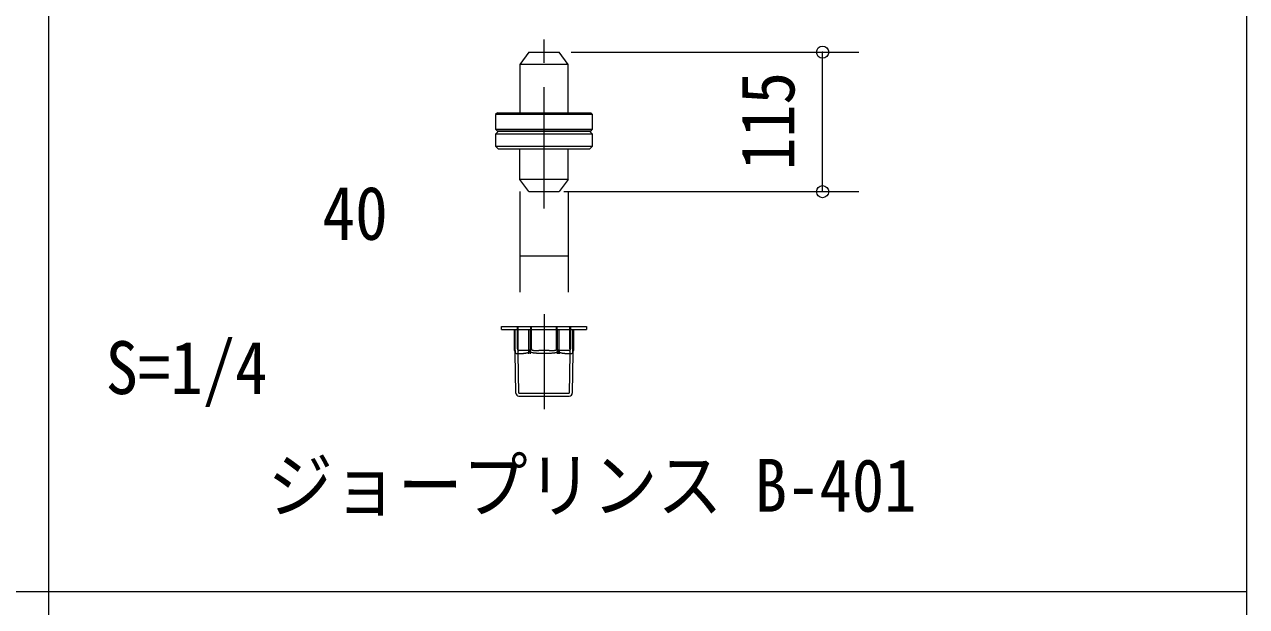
# Model space of a CAD drawing. Units: millimetres at full size, sheet at 1:20, with parts at other scales. Extents: x -4072 to 3728, y -3418 to 2032.
# Drawn here: x 2719 to 3728, y -956 to -476 of the extents above; entities that cross this region are included whole.
import ezdxf
from ezdxf.enums import TextEntityAlignment as Align

# ---------------------------------------------------------------- set-up
doc = ezdxf.new("R2010")
doc.units = ezdxf.units.MM
doc.header["$LTSCALE"] = 20
doc.header["$PDMODE"] = 32
doc.header["$PDSIZE"] = 10
doc.linetypes.add('CHAIN1', pattern=[8, 5, -1, 1, -1])
doc.linetypes.add('DASHED3', pattern=[4, 3, -1])
for name, color, linetype, lineweight in [('0-0', 7, 'Continuous', 9), ('0-1', 7, 'Continuous', 9), ('0-2', 6, 'Continuous', 9), ('0-5', 7, 'Continuous', 9), ('0-7', 134, 'DASHED3', 9), ('0-D', 7, 'Continuous', 9), ('0-E', 4, 'CHAIN1', 9)]:
    doc.layers.add(name, color=color, linetype=linetype, lineweight=lineweight)
doc.styles.add('ＭＳ ゴシック', font='')
doc.styles.get('ＭＳ ゴシック').set_extended_font_data('MS Gothic')

msp = doc.modelspace()

# ---------------------------------------------------------------- linework, layer by layer
at = {"layer": '0-0'}
for p in [(3377.91, -498.46), (3377.91, -613.46)]:
    msp.add_point(p, dxfattribs=at)
at = {"layer": '0-1', "color": 5}
msp.add_lwpolyline([(3727.63, 2031.52), (3727.63, -3418.34), (-4072.17, -3418.34), (-4072.17, 2031.52)], close=True, dxfattribs=at)
at = {"layer": '0-2'}
for p, q in [((3170.59, -498.46), (3407.91, -498.46)), ((3377.91, -613.46), (3377.91, -498.46)), ((3128.09, -613.46), (3128.09, -696.48)), ((3164.34, -613.46), (3407.91, -613.46)), ((3168.09, -613.46), (3168.09, -696.48)), ((3128.09, -666.48), (3168.09, -666.48))]:
    msp.add_line(p, q, dxfattribs=at)
at = {"layer": '0-5', "color": 1}
for p, q in [((3727.63, 1011.52), (3727.63, -2813.48)), ((2739.63, -2898.48), (2739.63, 926.52)), ((3727.63, -943.48), (763.63, -943.48))]:
    msp.add_line(p, q, dxfattribs=at)
at = {"layer": '0-7'}
for p, q in [((3126.18, -743.09), (3126.18, -724.59)), ((3126.84, -743.09), (3126.84, -724.59)), ((3137.18, -743.09), (3137.18, -724.59)), ((3137.76, -743.09), (3137.76, -724.59)), ((3158.42, -743.09), (3158.42, -724.59)), ((3159.01, -743.09), (3159.01, -724.59)), ((3169.34, -743.09), (3169.34, -724.59)), ((3170, -724.59), (3170, -743.09)), ((3124.35, -747.09), (3124.35, -727.09)), ((3135.59, -747.09), (3135.59, -727.09)), ((3160.59, -747.09), (3160.59, -727.09)), ((3171.83, -747.09), (3171.83, -727.09)), ((3126.84, -747.08), (3126.84, -743.61)), ((3132.11, -744.59), (3127.97, -744.59)), ((3152.23, -744.59), (3143.95, -744.59)), ((3168.21, -744.59), (3164.07, -744.59)), ((3127.31, -779.59), (3126.84, -747.08)), ((3169.34, -747.08), (3168.88, -779.59)), ((3127.31, -779.59), (3148.09, -779.59)), ((3148.09, -779.59), (3168.88, -779.59))]:
    msp.add_line(p, q, dxfattribs=at)
at = {"layer": '0-7', "color": 5}
for p, q in [((3124.33, -746.28), (3124.32, -745.44)), ((3169.34, -743.6), (3169.34, -747.08)), ((3171.86, -745.44), (3171.85, -746.28))]:
    msp.add_line(p, q, dxfattribs=at)
for points in [[(3124.31, -744.59), (3124.31, -744.61), (3124.31, -744.63), (3124.31, -744.65), (3124.31, -744.67), (3124.31, -744.69), (3124.31, -744.71), (3124.31, -744.74), (3124.31, -744.78), (3124.32, -744.81), (3124.32, -744.85), (3124.32, -744.9), (3124.32, -744.95), (3124.32, -745), (3124.32, -745.05), (3124.32, -745.11), (3124.32, -745.17), (3124.32, -745.22), (3124.32, -745.28), (3124.32, -745.34), (3124.32, -745.4), (3124.32, -745.45), (3124.32, -745.51), (3124.32, -745.56), (3124.32, -745.62), (3124.32, -745.67), (3124.33, -745.73), (3124.33, -745.78), (3124.34, -745.84), (3124.34, -745.89), (3124.35, -745.94), (3124.35, -745.99), (3124.36, -746.04), (3124.37, -746.09), (3124.39, -746.14), (3124.4, -746.19), (3124.42, -746.24), (3124.43, -746.28), (3124.45, -746.33), (3124.47, -746.37)], [(3124.31, -744.59), (3124.32, -744.76), (3124.32, -744.93), (3124.32, -745.09), (3124.32, -745.26), (3124.33, -745.43), (3124.33, -745.59), (3124.33, -745.76), (3124.33, -745.93), (3124.34, -746.09), (3124.34, -746.26), (3124.34, -746.43), (3124.34, -746.59), (3124.35, -746.76), (3124.35, -746.93), (3124.35, -747.09)], [(3171.47, -746.57), (3171.49, -746.56), (3171.51, -746.55), (3171.53, -746.54), (3171.55, -746.52), (3171.57, -746.51), (3171.6, -746.49), (3171.62, -746.47), (3171.65, -746.44), (3171.68, -746.42), (3171.7, -746.38), (3171.73, -746.34), (3171.75, -746.29), (3171.77, -746.24), (3171.78, -746.19), (3171.8, -746.13), (3171.81, -746.07), (3171.82, -746.02), (3171.83, -745.96), (3171.84, -745.89), (3171.85, -745.83), (3171.85, -745.77), (3171.86, -745.71), (3171.86, -745.65), (3171.86, -745.59), (3171.86, -745.52), (3171.86, -745.46), (3171.87, -745.39), (3171.87, -745.33), (3171.87, -745.26), (3171.87, -745.2), (3171.87, -745.14), (3171.87, -745.09), (3171.87, -745.04), (3171.87, -744.99), (3171.87, -744.94), (3171.87, -744.89), (3171.87, -744.85), (3171.87, -744.81), (3171.87, -744.77)], [(3171.83, -747.09), (3171.83, -746.93), (3171.84, -746.76), (3171.84, -746.59), (3171.84, -746.43), (3171.84, -746.26), (3171.85, -746.09), (3171.85, -745.93), (3171.85, -745.76), (3171.85, -745.59), (3171.86, -745.43), (3171.86, -745.26), (3171.86, -745.09), (3171.86, -744.93), (3171.87, -744.76), (3171.87, -744.59)], [(3171.87, -744.77), (3171.87, -744.74), (3171.87, -744.71), (3171.87, -744.68), (3171.87, -744.66), (3171.87, -744.65), (3171.87, -744.63), (3171.87, -744.62), (3171.87, -744.61), (3171.87, -744.61), (3171.87, -744.6), (3171.87, -744.59)], [(3124.47, -746.37), (3124.5, -746.4), (3124.52, -746.43), (3124.54, -746.46), (3124.57, -746.48), (3124.59, -746.5), (3124.61, -746.52), (3124.63, -746.53), (3124.65, -746.55), (3124.67, -746.56), (3124.68, -746.57), (3124.7, -746.58)]]:
    msp.add_lwpolyline(points, dxfattribs=at)
at = {"layer": '0-7'}
for points in [[(3126.84, -743.63), (3126.84, -743.6), (3126.84, -743.57), (3126.84, -743.53), (3126.84, -743.5), (3126.84, -743.46), (3126.84, -743.42), (3126.84, -743.38), (3126.84, -743.35), (3126.84, -743.32), (3126.84, -743.29), (3126.84, -743.26), (3126.84, -743.23), (3126.84, -743.19), (3126.84, -743.16), (3126.84, -743.13), (3126.84, -743.09)], [(3127.97, -744.59), (3127.89, -744.59), (3127.8, -744.59), (3127.72, -744.59), (3127.65, -744.59), (3127.57, -744.59), (3127.5, -744.59), (3127.44, -744.59), (3127.37, -744.58), (3127.31, -744.57), (3127.26, -744.55), (3127.2, -744.52), (3127.14, -744.49), (3127.09, -744.46), (3127.05, -744.43), (3127.01, -744.4), (3126.98, -744.37), (3126.96, -744.35), (3126.94, -744.32), (3126.92, -744.3), (3126.91, -744.26), (3126.9, -744.23), (3126.89, -744.19), (3126.88, -744.14), (3126.87, -744.1), (3126.86, -744.06), (3126.86, -744.03), (3126.85, -744), (3126.85, -743.98), (3126.85, -743.95), (3126.85, -743.92), (3126.85, -743.88), (3126.84, -743.84), (3126.84, -743.81), (3126.84, -743.77), (3126.84, -743.74), (3126.84, -743.71), (3126.84, -743.68), (3126.84, -743.66), (3126.84, -743.63)], [(3135.43, -744.37), (3135.24, -744.4), (3135.02, -744.43), (3134.78, -744.46), (3134.52, -744.5), (3134.25, -744.52), (3134, -744.55), (3133.77, -744.57), (3133.55, -744.58), (3133.35, -744.59), (3133.16, -744.59), (3132.98, -744.59), (3132.8, -744.59), (3132.63, -744.59), (3132.45, -744.59), (3132.28, -744.59), (3132.11, -744.59)], [(3137.76, -743.09), (3137.76, -743.13), (3137.76, -743.16), (3137.75, -743.19), (3137.75, -743.23), (3137.74, -743.26), (3137.73, -743.29), (3137.72, -743.32), (3137.7, -743.35), (3137.68, -743.38), (3137.65, -743.42), (3137.62, -743.46), (3137.58, -743.5), (3137.55, -743.54), (3137.51, -743.57), (3137.48, -743.61), (3137.45, -743.64), (3137.41, -743.66), (3137.38, -743.69), (3137.34, -743.71), (3137.3, -743.74), (3137.25, -743.77), (3137.18, -743.81), (3137.12, -743.85), (3137.05, -743.89), (3136.99, -743.92), (3136.93, -743.95), (3136.86, -743.98), (3136.79, -744), (3136.72, -744.03), (3136.62, -744.07), (3136.51, -744.1), (3136.38, -744.15), (3136.24, -744.19), (3136.1, -744.23), (3135.97, -744.27), (3135.84, -744.3), (3135.72, -744.32), (3135.58, -744.35), (3135.43, -744.37)], [(3135.59, -747.09), (3135.6, -746.93), (3135.6, -746.76), (3135.61, -746.59), (3135.62, -746.43), (3135.62, -746.26), (3135.63, -746.09), (3135.64, -745.93), (3135.65, -745.76), (3135.65, -745.59), (3135.66, -745.43), (3135.67, -745.26), (3135.67, -745.09), (3135.68, -744.93), (3135.69, -744.76), (3135.69, -744.59)], [(3135.92, -745.19), (3135.9, -745.17), (3135.88, -745.14), (3135.85, -745.1), (3135.83, -745.07), (3135.81, -745.03), (3135.78, -744.98), (3135.76, -744.94), (3135.74, -744.9), (3135.73, -744.86), (3135.72, -744.83), (3135.71, -744.8), (3135.7, -744.77), (3135.69, -744.74), (3135.69, -744.71), (3135.69, -744.68), (3135.69, -744.65), (3135.69, -744.62), (3135.69, -744.59)], [(3142.86, -746.87), (3142.57, -746.85), (3142.26, -746.83), (3141.91, -746.8), (3141.54, -746.77), (3141.15, -746.74), (3140.78, -746.7), (3140.44, -746.67), (3140.13, -746.64), (3139.86, -746.61), (3139.61, -746.57), (3139.36, -746.53), (3139.11, -746.49), (3138.84, -746.43), (3138.57, -746.37), (3138.3, -746.31), (3138.05, -746.24), (3137.83, -746.18), (3137.64, -746.14), (3137.49, -746.09), (3137.36, -746.05), (3137.24, -746.01), (3137.12, -745.96), (3137, -745.9), (3136.88, -745.85), (3136.76, -745.79), (3136.64, -745.73), (3136.54, -745.68), (3136.46, -745.63), (3136.39, -745.59), (3136.33, -745.56), (3136.28, -745.52), (3136.23, -745.48), (3136.18, -745.44), (3136.12, -745.39), (3136.07, -745.35), (3136.03, -745.3), (3135.98, -745.26), (3135.95, -745.22), (3135.92, -745.19)], [(3137.18, -743.09), (3137.18, -743.13), (3137.18, -743.16), (3137.18, -743.19), (3137.18, -743.23), (3137.19, -743.26), (3137.2, -743.29), (3137.22, -743.32), (3137.23, -743.35), (3137.26, -743.38), (3137.28, -743.42), (3137.31, -743.46), (3137.35, -743.5), (3137.39, -743.54), (3137.42, -743.57), (3137.46, -743.61), (3137.49, -743.64), (3137.52, -743.66), (3137.55, -743.69), (3137.59, -743.71), (3137.63, -743.74), (3137.69, -743.77), (3137.75, -743.81), (3137.82, -743.85), (3137.88, -743.89), (3137.95, -743.92), (3138.01, -743.95), (3138.08, -743.98), (3138.15, -744), (3138.23, -744.03), (3138.34, -744.07), (3138.46, -744.1), (3138.59, -744.15), (3138.74, -744.19), (3138.89, -744.23), (3139.04, -744.27), (3139.17, -744.3), (3139.31, -744.32), (3139.47, -744.35), (3139.64, -744.37)], [(3139.64, -744.37), (3139.86, -744.4), (3140.12, -744.43), (3140.41, -744.46), (3140.72, -744.5), (3141.04, -744.52), (3141.35, -744.55), (3141.64, -744.57), (3141.92, -744.58), (3142.18, -744.59), (3142.43, -744.59), (3142.68, -744.59), (3142.94, -744.59), (3143.19, -744.59), (3143.44, -744.59), (3143.69, -744.59), (3143.95, -744.59)], [(3152.23, -744.59), (3152.49, -744.59), (3152.74, -744.59), (3152.99, -744.59), (3153.25, -744.59), (3153.5, -744.59), (3153.75, -744.59), (3154, -744.59), (3154.27, -744.58), (3154.54, -744.57), (3154.83, -744.55), (3155.15, -744.52), (3155.46, -744.49), (3155.78, -744.46), (3156.07, -744.43), (3156.33, -744.4), (3156.54, -744.37), (3156.72, -744.35), (3156.87, -744.32), (3157.01, -744.3), (3157.15, -744.26), (3157.3, -744.23), (3157.45, -744.19), (3157.59, -744.14), (3157.73, -744.1), (3157.85, -744.06), (3157.95, -744.03), (3158.04, -744), (3158.11, -743.98), (3158.17, -743.95), (3158.24, -743.92), (3158.3, -743.88), (3158.37, -743.84), (3158.44, -743.81), (3158.5, -743.77), (3158.55, -743.74), (3158.6, -743.71), (3158.64, -743.68), (3158.67, -743.66), (3158.7, -743.63)], [(3158.73, -743.63), (3158.7, -743.6), (3158.67, -743.57), (3158.63, -743.53), (3158.6, -743.5), (3158.56, -743.46), (3158.53, -743.42), (3158.5, -743.38), (3158.48, -743.35), (3158.46, -743.32), (3158.45, -743.29), (3158.44, -743.26), (3158.43, -743.23), (3158.43, -743.19), (3158.43, -743.16), (3158.42, -743.13), (3158.42, -743.09)], [(3160.49, -744.59), (3160.49, -744.62), (3160.49, -744.65), (3160.49, -744.68), (3160.49, -744.71), (3160.49, -744.74), (3160.48, -744.77), (3160.48, -744.8), (3160.47, -744.83), (3160.45, -744.87), (3160.44, -744.9), (3160.42, -744.94), (3160.4, -744.99), (3160.37, -745.03), (3160.35, -745.07), (3160.32, -745.11), (3160.3, -745.14), (3160.28, -745.17), (3160.26, -745.2), (3160.23, -745.23), (3160.19, -745.26), (3160.15, -745.31), (3160.1, -745.35), (3160.05, -745.4), (3160, -745.44), (3159.94, -745.49), (3159.89, -745.53), (3159.84, -745.56), (3159.78, -745.6), (3159.71, -745.64), (3159.63, -745.68), (3159.53, -745.73), (3159.42, -745.79), (3159.29, -745.85), (3159.17, -745.91), (3159.05, -745.96), (3158.93, -746.01), (3158.81, -746.05), (3158.68, -746.09), (3158.53, -746.14)], [(3158.7, -743.63), (3158.73, -743.6), (3158.76, -743.57), (3158.8, -743.53), (3158.84, -743.5), (3158.87, -743.46), (3158.9, -743.42), (3158.93, -743.38), (3158.95, -743.35), (3158.97, -743.32), (3158.98, -743.29), (3158.99, -743.26), (3159, -743.23), (3159, -743.19), (3159, -743.16), (3159.01, -743.13), (3159.01, -743.09)], [(3164.07, -744.59), (3163.9, -744.59), (3163.73, -744.59), (3163.56, -744.59), (3163.38, -744.59), (3163.2, -744.59), (3163.02, -744.59), (3162.83, -744.59), (3162.63, -744.58), (3162.42, -744.57), (3162.18, -744.55), (3161.93, -744.52), (3161.67, -744.49), (3161.4, -744.46), (3161.16, -744.43), (3160.94, -744.4), (3160.75, -744.37), (3160.6, -744.35), (3160.46, -744.32), (3160.34, -744.3), (3160.21, -744.26), (3160.08, -744.23), (3159.94, -744.19), (3159.8, -744.14), (3159.67, -744.1), (3159.56, -744.06), (3159.46, -744.03), (3159.38, -744), (3159.31, -743.98), (3159.25, -743.95), (3159.19, -743.92), (3159.12, -743.88), (3159.06, -743.84), (3158.99, -743.81), (3158.93, -743.77), (3158.88, -743.74), (3158.83, -743.71), (3158.8, -743.68), (3158.76, -743.66), (3158.73, -743.63)], [(3160.49, -744.59), (3160.5, -744.76), (3160.5, -744.93), (3160.51, -745.09), (3160.52, -745.26), (3160.52, -745.43), (3160.53, -745.59), (3160.54, -745.76), (3160.54, -745.93), (3160.55, -746.09), (3160.56, -746.26), (3160.56, -746.43), (3160.57, -746.59), (3160.58, -746.76), (3160.58, -746.93), (3160.59, -747.09)], [(3169.2, -744.37), (3169.17, -744.4), (3169.13, -744.43), (3169.09, -744.46), (3169.04, -744.5), (3168.98, -744.52), (3168.93, -744.55), (3168.87, -744.57), (3168.81, -744.58), (3168.74, -744.59), (3168.68, -744.59), (3168.61, -744.59), (3168.54, -744.59), (3168.46, -744.59), (3168.38, -744.59), (3168.3, -744.59), (3168.21, -744.59)], [(3169.34, -743.09), (3169.34, -743.13), (3169.34, -743.16), (3169.34, -743.19), (3169.34, -743.23), (3169.34, -743.26), (3169.34, -743.29), (3169.34, -743.32), (3169.34, -743.35), (3169.34, -743.38), (3169.34, -743.42), (3169.34, -743.46), (3169.34, -743.5), (3169.34, -743.54), (3169.34, -743.57), (3169.34, -743.61), (3169.34, -743.64), (3169.34, -743.66), (3169.34, -743.69), (3169.34, -743.71), (3169.34, -743.74), (3169.34, -743.77), (3169.34, -743.81), (3169.34, -743.85), (3169.34, -743.89), (3169.33, -743.92), (3169.33, -743.95), (3169.33, -743.98), (3169.33, -744), (3169.32, -744.03), (3169.32, -744.07), (3169.31, -744.1), (3169.3, -744.15), (3169.29, -744.19), (3169.28, -744.23), (3169.27, -744.27), (3169.26, -744.3), (3169.24, -744.32), (3169.23, -744.35), (3169.2, -744.37)], [(3158.53, -746.14), (3158.34, -746.19), (3158.12, -746.25), (3157.87, -746.31), (3157.61, -746.37), (3157.33, -746.43), (3157.07, -746.49), (3156.81, -746.54), (3156.56, -746.58), (3156.27, -746.61), (3155.95, -746.65), (3155.55, -746.69), (3155.08, -746.73), (3154.54, -746.78), (3153.97, -746.83), (3153.38, -746.87), (3152.82, -746.91), (3152.28, -746.93), (3151.77, -746.95), (3151.27, -746.96), (3150.75, -746.97), (3150.2, -746.97), (3149.62, -746.98), (3149.01, -746.98), (3148.41, -746.98), (3147.84, -746.98), (3147.34, -746.98), (3146.93, -746.98), (3146.58, -746.97), (3146.26, -746.97), (3145.96, -746.97), (3145.63, -746.96), (3145.27, -746.95), (3144.89, -746.94), (3144.49, -746.93), (3144.11, -746.92), (3143.75, -746.91), (3143.43, -746.89), (3143.14, -746.88), (3142.86, -746.87)]]:
    msp.add_lwpolyline(points, dxfattribs=at)
for centre, start, end in [((3127.68, -743.09), 180, 252.80623), ((3168.5, -743.09), 286.86244, 0)]:
    msp.add_arc(centre, 1.5, start, end, dxfattribs=at)
at = {"layer": '0-D'}
for p, q in [((3135.59, -498.46), (3128.09, -508.46)), ((3135.59, -498.46), (3148.09, -498.46)), ((3148.09, -498.46), (3160.59, -498.46)), ((3168.09, -508.46), (3160.59, -498.46)), ((3148.09, -508.46), (3128.09, -508.46)), ((3128.09, -508.46), (3128.09, -548.46)), ((3168.09, -508.46), (3148.09, -508.46)), ((3168.09, -548.46), (3168.09, -508.46)), ((3109.59, -548.46), (3108.09, -549.96)), ((3148.09, -549.96), (3108.09, -549.96)), ((3109.59, -548.46), (3148.09, -548.46)), ((3148.09, -548.46), (3186.59, -548.46)), ((3188.09, -549.96), (3148.09, -549.96)), ((3188.09, -549.96), (3186.59, -548.46)), ((3188.09, -561.96), (3188.09, -549.96)), ((3108.09, -561.96), (3188.09, -561.96)), ((3110.59, -563.46), (3108.09, -565.96)), ((3186.59, -563.46), (3109.59, -563.46)), ((3110.59, -563.46), (3148.09, -563.46)), ((3148.09, -563.46), (3185.59, -563.46)), ((3188.09, -565.96), (3185.59, -563.46)), ((3186.59, -563.46), (3188.09, -561.96)), ((3148.09, -565.96), (3108.09, -565.96)), ((3108.09, -565.96), (3108.09, -575.96)), ((3188.09, -565.96), (3148.09, -565.96)), ((3108.09, -575.96), (3148.09, -575.96)), ((3108.09, -575.96), (3110.59, -578.46)), ((3148.09, -578.46), (3110.59, -578.46)), ((3148.09, -575.96), (3188.09, -575.96)), ((3185.59, -578.46), (3148.09, -578.46)), ((3168.09, -603.46), (3168.09, -578.46)), ((3135.59, -613.46), (3128.09, -603.46)), ((3168.09, -603.46), (3160.59, -613.46)), ((3135.59, -613.46), (3148.09, -613.46)), ((3148.09, -613.46), (3160.59, -613.46)), ((3113.09, -724.59), (3148.09, -724.59)), ((3113.09, -727.09), (3113.09, -724.59)), ((3148.09, -724.59), (3183.09, -724.59)), ((3183.09, -724.59), (3183.09, -727.09)), ((3113.09, -727.09), (3148.09, -727.09)), ((3123.68, -744.59), (3123.68, -727.09)), ((3136.85, -747.09), (3136.85, -727.09)), ((3148.09, -727.09), (3183.09, -727.09)), ((3159.33, -747.09), (3159.33, -727.09)), ((3172.5, -727.09), (3172.5, -744.59)), ((3124.81, -779.63), (3124.33, -746.28)), ((3171.85, -746.28), (3171.38, -779.63)), ((3127.31, -782.09), (3148.09, -782.09)), ((3148.09, -782.09), (3168.88, -782.09))]:
    msp.add_line(p, q, dxfattribs=at)
for points in [[(3108.09, -549.96), (3108.09, -561.96), (3109.59, -563.46)], [(3185.59, -578.46), (3188.09, -575.96), (3188.09, -565.96)], [(3168.09, -603.46), (3148.09, -603.46), (3128.09, -603.46), (3128.09, -578.46)], [(3130.12, -746.9), (3130.44, -746.88), (3130.78, -746.85), (3131.11, -746.82), (3131.45, -746.79), (3131.78, -746.75), (3132.11, -746.71), (3132.43, -746.67), (3132.75, -746.62), (3133.05, -746.57), (3133.34, -746.52), (3133.62, -746.46), (3133.88, -746.4), (3134.13, -746.34), (3134.36, -746.27), (3134.58, -746.21), (3134.78, -746.14), (3134.97, -746.08), (3135.14, -746.02), (3135.29, -745.96), (3135.44, -745.89), (3135.57, -745.83), (3135.7, -745.77), (3135.82, -745.71), (3135.93, -745.65), (3136.03, -745.59), (3136.12, -745.52), (3136.21, -745.46), (3136.28, -745.39), (3136.35, -745.33), (3136.42, -745.26), (3136.47, -745.2), (3136.52, -745.14), (3136.56, -745.09), (3136.6, -745.04), (3136.62, -744.99), (3136.65, -744.94), (3136.67, -744.89), (3136.68, -744.85), (3136.69, -744.81)], [(3136.69, -744.81), (3136.7, -744.77), (3136.71, -744.74), (3136.71, -744.71), (3136.71, -744.68), (3136.71, -744.66), (3136.71, -744.65), (3136.71, -744.63), (3136.71, -744.62), (3136.71, -744.61), (3136.71, -744.61), (3136.71, -744.6), (3136.71, -744.59)], [(3136.85, -747.09), (3136.84, -746.93), (3136.83, -746.76), (3136.82, -746.59), (3136.81, -746.43), (3136.81, -746.26), (3136.8, -746.09), (3136.79, -745.93), (3136.78, -745.76), (3136.77, -745.59), (3136.76, -745.43), (3136.75, -745.26), (3136.74, -745.09), (3136.73, -744.93), (3136.72, -744.76), (3136.71, -744.59)], [(3159.47, -744.59), (3159.46, -744.76), (3159.45, -744.93), (3159.44, -745.09), (3159.43, -745.26), (3159.42, -745.43), (3159.41, -745.59), (3159.41, -745.76), (3159.4, -745.93), (3159.39, -746.09), (3159.38, -746.26), (3159.37, -746.43), (3159.36, -746.59), (3159.35, -746.76), (3159.34, -746.93), (3159.33, -747.09)], [(3159.47, -744.59), (3159.47, -744.61), (3159.47, -744.63), (3159.47, -744.65), (3159.47, -744.67), (3159.48, -744.69), (3159.48, -744.71), (3159.48, -744.74), (3159.48, -744.78), (3159.49, -744.81), (3159.5, -744.85), (3159.52, -744.9), (3159.54, -744.95), (3159.57, -745), (3159.6, -745.05), (3159.64, -745.11), (3159.68, -745.17), (3159.73, -745.22), (3159.78, -745.28), (3159.84, -745.34), (3159.9, -745.4), (3159.97, -745.45), (3160.05, -745.51), (3160.13, -745.56), (3160.21, -745.62), (3160.31, -745.67), (3160.4, -745.73), (3160.51, -745.78), (3160.62, -745.84), (3160.73, -745.89), (3160.85, -745.94), (3160.98, -745.99), (3161.11, -746.05), (3161.25, -746.1), (3161.4, -746.15), (3161.56, -746.2), (3161.73, -746.25), (3161.92, -746.3), (3162.12, -746.35), (3162.33, -746.4)], [(3124.7, -746.58), (3124.71, -746.59), (3124.71, -746.6), (3124.72, -746.6), (3124.73, -746.61), (3124.74, -746.63), (3124.76, -746.65), (3124.78, -746.67), (3124.81, -746.69), (3124.85, -746.71), (3124.89, -746.73), (3124.94, -746.75), (3125.01, -746.77), (3125.08, -746.79), (3125.16, -746.81), (3125.26, -746.83), (3125.36, -746.85), (3125.47, -746.87), (3125.59, -746.89), (3125.71, -746.9), (3125.84, -746.92), (3125.98, -746.93), (3126.13, -746.94), (3126.28, -746.95), (3126.45, -746.96), (3126.62, -746.97), (3126.8, -746.97), (3126.99, -746.97), (3127.19, -746.98), (3127.4, -746.98), (3127.62, -746.98), (3127.86, -746.98), (3128.1, -746.98), (3128.36, -746.97), (3128.62, -746.96), (3128.9, -746.96), (3129.19, -746.95), (3129.49, -746.93), (3129.8, -746.92), (3130.12, -746.9)], [(3162.33, -746.4), (3162.55, -746.45), (3162.78, -746.5), (3163.02, -746.55), (3163.26, -746.59), (3163.52, -746.63), (3163.78, -746.67), (3164.04, -746.71), (3164.31, -746.74), (3164.58, -746.77), (3164.86, -746.8), (3165.13, -746.83), (3165.39, -746.85), (3165.66, -746.87), (3165.91, -746.89), (3166.17, -746.91), (3166.42, -746.92), (3166.67, -746.93), (3166.91, -746.94), (3167.15, -746.95), (3167.38, -746.96), (3167.62, -746.97), (3167.85, -746.97), (3168.08, -746.97), (3168.31, -746.98), (3168.54, -746.98), (3168.76, -746.98), (3168.98, -746.98), (3169.2, -746.98), (3169.41, -746.97), (3169.61, -746.97), (3169.81, -746.96), (3170, -746.94), (3170.18, -746.93), (3170.35, -746.92), (3170.51, -746.9), (3170.66, -746.88), (3170.8, -746.86), (3170.92, -746.84), (3171.02, -746.82)], [(3171.02, -746.82), (3171.12, -746.8), (3171.2, -746.77), (3171.26, -746.75), (3171.31, -746.72), (3171.35, -746.69), (3171.38, -746.66), (3171.4, -746.64), (3171.42, -746.62), (3171.44, -746.6), (3171.45, -746.59), (3171.46, -746.58), (3171.47, -746.57)]]:
    msp.add_lwpolyline(points, dxfattribs=at)
for centre, start, end in [((3126.18, -744.59), 180, 233.34492), ((3170, -744.59), 306.51457, 0), ((3127.31, -779.59), 180.81845, 270), ((3168.88, -779.59), 270, 359.18155)]:
    msp.add_arc(centre, 2.5, start, end, dxfattribs=at)
at = {"layer": '0-E'}
for p, q in [((3148.09, -627.34), (3148.09, -487.93)), ((3148.09, -585.96), (3148.09, -555.96)), ((3148.09, -714.59), (3148.09, -792.8))]:
    msp.add_line(p, q, dxfattribs=at)

# ---------------------------------------------------------------- texts
at = {"layer": '0-2', "color": 7, "style": 'ＭＳ ゴシック', "width": 0.9}
msp.add_text('115', height=44.21, rotation=90, dxfattribs=at).set_placement((3367.91, -595.82), align=Align.BOTTOM_LEFT)
msp.add_text('40', height=44.21, dxfattribs=at).set_placement((2965.12, -666.48), align=Align.BOTTOM_LEFT)
at = {"layer": '0-5', "style": 'ＭＳ ゴシック', "width": 0.9}
for s, p in [('S=1/4', (2786.47, -793.5)), ('ジョープリンス B-401', (2920.37, -890.53))]:
    msp.add_text(s, height=43.62, dxfattribs=at).set_placement(p, align=Align.BOTTOM_LEFT)

doc.saveas('drawing.dxf')
